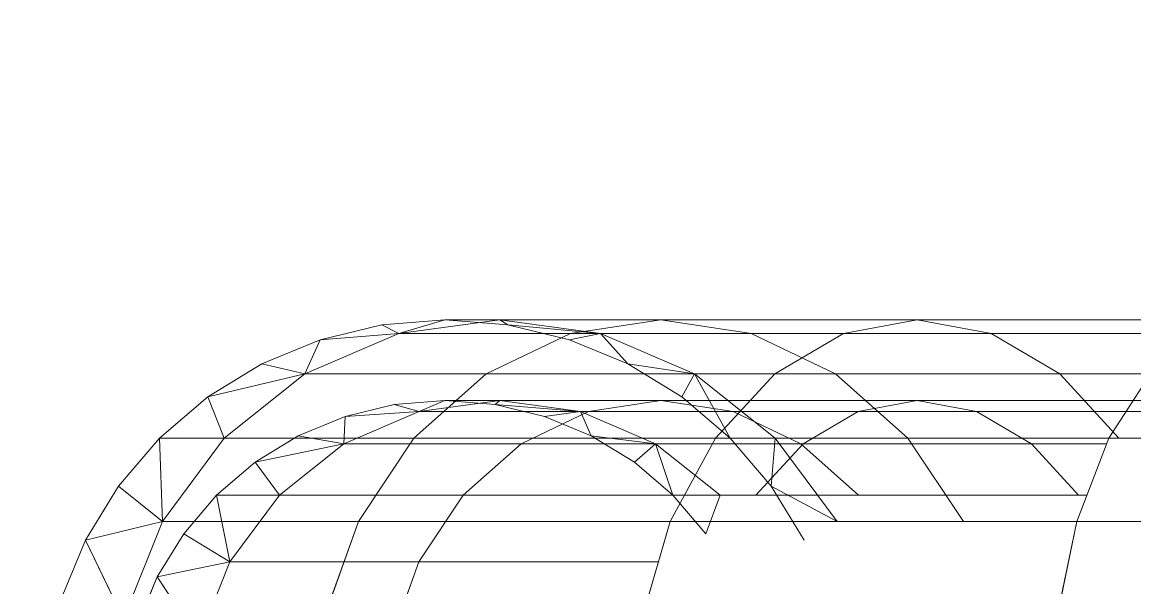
# Model space of a CAD drawing. Header units: centimetres. Extents: x -1762 to 3746, y -261 to 6534.
# Drawn here: x -1357.946 to -1356.567, y 5818.528 to 5819.229 of the extents above; entities that cross this region are included whole.
import ezdxf

# ---------------------------------------------------------------- set-up
doc = ezdxf.new("R2010")
doc.units = ezdxf.units.CM
doc.linetypes.add('Hidden', pattern=[0.714375, 0.47625, -0.238125])
doc.layers.add('A-ANNO-NOTE', color=7, linetype='Continuous', lineweight=9)
doc.layers.add('A-DETL-HDLN', color=7, linetype='Hidden', lineweight=9)
doc.layers.add('G-IMPT', color=7, linetype='Continuous', lineweight=9, true_color=0x007f7f)

# ---------------------------------------------------------------- blocks, each defined once
blk = doc.blocks.new('EQ-05-007 - EQ-05-007_dwg_Agrupar_308-1548997-Planta bodega almacenamiento congelados')
at = {"layer": 'A-DETL-HDLN'}
for p, q in [((23.2821, 9.3002), (23.3167, 9.3967)), ((23.5165, 9.3002), (23.5551, 9.3967)), ((23.6064, 9.3186), (23.5551, 9.3967)), ((22.4665, 9.2502), (22.4915, 9.3708)), ((22.9704, 9.2502), (23.0057, 9.3708)), ((23.3571, 9.2502), (23.4003, 9.3708)), ((23.6001, 9.2502), (23.6484, 9.3708)), ((23.6064, 9.3186), (23.6304, 9.3766)), ((23.6064, 9.3186), (23.6304, 9.3766)), ((23.6955, 9.2732), (23.6484, 9.3708)), ((23.6955, 9.2732), (23.7255, 9.3457)), ((23.6955, 9.2732), (23.7255, 9.3457)), ((23.6064, 9.3186), (23.5165, 9.3002)), ((23.5736, 9.2651), (23.6064, 9.3186)), ((23.5736, 9.2651), (23.6064, 9.3186)), ((22.985, 9.3002), (23.2821, 9.3002)), ((23.227, 9.2174), (23.2821, 9.3002)), ((23.2821, 9.3002), (23.5165, 9.3002)), ((23.4551, 9.2174), (23.5165, 9.3002)), ((23.5328, 9.2174), (23.5165, 9.3002)), ((23.5736, 9.2651), (23.5165, 9.3002)), ((22.8045, 9.2732), (22.8455, 9.2063)), ((22.8045, 9.2732), (22.8455, 9.2063)), ((23.6955, 9.2732), (23.6001, 9.2502)), ((23.6545, 9.2063), (23.6955, 9.2732)), ((23.6545, 9.2063), (23.6955, 9.2732)), ((22.9264, 9.2651), (22.9086, 9.2174)), ((22.9264, 9.2651), (22.9672, 9.2174)), ((22.9264, 9.2651), (22.9672, 9.2174)), ((23.5328, 9.2174), (23.5736, 9.2651)), ((23.5328, 9.2174), (23.5736, 9.2651)), ((21.8797, 9.2502), (22.4665, 9.2502)), ((22.4268, 9.1467), (22.4665, 9.2502)), ((22.4665, 9.2502), (22.9704, 9.2502)), ((22.6071, 9.2502), (22.6759, 9.1467)), ((22.8455, 9.2063), (22.7636, 9.2502)), ((22.7636, 9.2502), (22.8403, 9.1467)), ((22.9142, 9.1467), (22.9704, 9.2502)), ((22.9704, 9.2502), (23.3571, 9.2502)), ((23.2882, 9.1467), (23.3571, 9.2502)), ((23.3571, 9.2502), (23.6001, 9.2502)), ((23.5234, 9.1467), (23.6001, 9.2502)), ((23.6036, 9.1467), (23.6001, 9.2502)), ((23.6545, 9.2063), (23.6001, 9.2502)), ((22.4539, 9.2174), (22.8642, 9.2174)), ((22.4642, 9.2174), (22.7371, 9.2174)), ((22.4642, 9.2174), (22.5228, 9.1538)), ((22.7371, 9.2174), (22.9086, 9.2174)), ((22.7371, 9.2174), (22.8088, 9.1538)), ((22.8056, 9.1538), (22.8642, 9.2174)), ((22.8642, 9.2174), (23.227, 9.2174)), ((22.9672, 9.2174), (22.9086, 9.2174)), ((22.9086, 9.2174), (22.9887, 9.1538)), ((22.9672, 9.2174), (23.0149, 9.1766)), ((22.9672, 9.2174), (23.0149, 9.1766)), ((22.9672, 9.2174), (22.9887, 9.1538)), ((23.1553, 9.1538), (23.227, 9.2174)), ((23.227, 9.2174), (23.4551, 9.2174)), ((23.375, 9.1538), (23.4551, 9.2174)), ((23.4851, 9.1766), (23.4551, 9.2174)), ((23.5328, 9.2174), (23.4551, 9.2174)), ((23.4851, 9.1766), (23.5328, 9.2174)), ((23.4851, 9.1766), (23.5328, 9.2174)), ((22.8455, 9.2063), (22.8403, 9.1467)), ((22.8455, 9.2063), (22.8964, 9.1467)), ((22.8455, 9.2063), (22.8964, 9.1467)), ((23.6036, 9.1467), (23.6545, 9.2063)), ((23.6036, 9.1467), (23.6545, 9.2063)), ((23.0149, 9.1766), (22.9887, 9.1538)), ((23.0149, 9.1766), (23.0684, 9.1438)), ((23.0149, 9.1766), (23.0684, 9.1438)), ((23.4851, 9.1766), (23.375, 9.1538)), ((23.4316, 9.1438), (23.4851, 9.1766)), ((23.4316, 9.1438), (23.4851, 9.1766)), ((21.8591, 9.1467), (22.4268, 9.1467)), ((22.375, 9.0672), (22.4268, 9.1467)), ((22.4142, 9.1467), (22.4874, 9.0672)), ((22.4268, 9.1467), (22.6759, 9.1467)), ((22.4268, 9.1467), (22.9142, 9.1467)), ((22.4295, 9.1538), (22.8056, 9.1538)), ((22.5228, 9.1538), (22.8088, 9.1538)), ((22.5228, 9.1538), (22.591, 9.1138)), ((22.6759, 9.1467), (22.8403, 9.1467)), ((22.6759, 9.1467), (22.7655, 9.0672)), ((22.7374, 9.1138), (22.8056, 9.1538)), ((22.8056, 9.1538), (23.1553, 9.1538)), ((22.8088, 9.1538), (22.9887, 9.1538)), ((22.8088, 9.1538), (22.8924, 9.1138)), ((22.8964, 9.1467), (22.8403, 9.1467)), ((22.8403, 9.1467), (22.9404, 9.0672)), ((22.841, 9.0672), (22.9142, 9.1467)), ((22.8964, 9.1467), (22.9561, 9.0957)), ((22.8964, 9.1467), (22.9561, 9.0957)), ((22.8964, 9.1467), (22.9404, 9.0672)), ((22.9142, 9.1467), (23.2882, 9.1467)), ((23.0684, 9.1438), (22.9887, 9.1538)), ((22.9887, 9.1538), (23.0819, 9.1138)), ((23.0717, 9.1138), (23.1553, 9.1538)), ((23.1553, 9.1538), (23.375, 9.1538)), ((23.1986, 9.0672), (23.2882, 9.1467)), ((23.2819, 9.1138), (23.375, 9.1538)), ((23.2882, 9.1467), (23.5234, 9.1467)), ((23.3736, 9.1198), (23.375, 9.1538)), ((23.4316, 9.1438), (23.375, 9.1538)), ((23.4233, 9.0672), (23.5234, 9.1467)), ((23.5439, 9.0957), (23.5234, 9.1467)), ((23.6036, 9.1467), (23.5234, 9.1467)), ((23.5439, 9.0957), (23.6036, 9.1467)), ((23.5439, 9.0957), (23.6036, 9.1467)), ((23.0684, 9.1438), (23.1264, 9.1198)), ((23.0684, 9.1438), (23.1264, 9.1198)), ((23.0684, 9.1438), (23.0819, 9.1138)), ((23.3736, 9.1198), (23.4316, 9.1438)), ((23.3736, 9.1198), (23.4316, 9.1438)), ((23.1264, 9.1198), (23.0819, 9.1138)), ((23.1264, 9.1198), (23.1874, 9.1051)), ((23.1264, 9.1198), (23.1874, 9.1051)), ((23.3736, 9.1198), (23.2819, 9.1138)), ((23.3126, 9.1051), (23.3736, 9.1198)), ((23.3126, 9.1051), (23.3736, 9.1198)), ((22.1982, 9.1138), (22.591, 9.1138)), ((22.3018, 9.1138), (22.7374, 9.1138)), ((22.591, 9.1138), (22.8924, 9.1138)), ((22.591, 9.1138), (22.6642, 9.1002)), ((22.6642, 9.1002), (22.7374, 9.1138)), ((22.7374, 9.1138), (23.0717, 9.1138)), ((22.8924, 9.1138), (23.0819, 9.1138)), ((22.8924, 9.1138), (22.9821, 9.1002)), ((22.9821, 9.1002), (23.0717, 9.1138)), ((23.0717, 9.1138), (23.2819, 9.1138)), ((23.1874, 9.1051), (23.0819, 9.1138)), ((23.0819, 9.1138), (23.1819, 9.1002)), ((23.1819, 9.1002), (23.2819, 9.1138)), ((23.1874, 9.1051), (23.1819, 9.1002)), ((23.1819, 9.1002), (23.1874, 9.1051)), ((23.1819, 9.1002), (23.1874, 9.1051)), ((23.25, 9.1002), (23.1874, 9.1051)), ((23.25, 9.1002), (23.1874, 9.1051)), ((23.25, 9.1002), (23.2819, 9.1138)), ((23.3126, 9.1051), (23.25, 9.1002)), ((23.25, 9.1002), (23.3126, 9.1051)), ((23.3126, 9.1051), (23.2819, 9.1138)), ((22.25, 9.1002), (22.6642, 9.1002)), ((22.6642, 9.1002), (22.9821, 9.1002)), ((22.9561, 9.0957), (22.9404, 9.0672)), ((22.9561, 9.0957), (23.023, 9.0547)), ((22.9561, 9.0957), (23.023, 9.0547)), ((22.9821, 9.1002), (23.1819, 9.1002)), ((23.25, 9.1002), (23.1819, 9.1002)), ((23.5439, 9.0957), (23.4233, 9.0672)), ((23.477, 9.0547), (23.5439, 9.0957)), ((23.477, 9.0547), (23.5439, 9.0957)), ((22.125, 9.0672), (22.4874, 9.0672)), ((22.375, 9.0672), (22.841, 9.0672)), ((22.4874, 9.0672), (22.7655, 9.0672)), ((22.4874, 9.0672), (22.5727, 9.0172)), ((22.7557, 9.0172), (22.841, 9.0672)), ((22.7655, 9.0672), (22.9404, 9.0672)), ((22.7655, 9.0672), (22.87, 9.0172)), ((22.841, 9.0672), (23.1986, 9.0672)), ((23.023, 9.0547), (22.9404, 9.0672)), ((22.9404, 9.0672), (23.0569, 9.0172)), ((23.0941, 9.0172), (23.1986, 9.0672)), ((23.1986, 9.0672), (23.4233, 9.0672)), ((23.3069, 9.0172), (23.4233, 9.0672)), ((23.4045, 9.0247), (23.4233, 9.0672)), ((23.477, 9.0547), (23.4233, 9.0672)), ((23.023, 9.0547), (23.0955, 9.0247)), ((23.023, 9.0547), (23.0955, 9.0247)), ((23.023, 9.0547), (23.0569, 9.0172)), ((23.4045, 9.0247), (23.477, 9.0547)), ((23.4045, 9.0247), (23.477, 9.0547)), ((23.0955, 9.0247), (23.0569, 9.0172)), ((23.0955, 9.0247), (23.1718, 9.0064)), ((23.0955, 9.0247), (23.1718, 9.0064)), ((23.4045, 9.0247), (23.3069, 9.0172)), ((23.3282, 9.0064), (23.4045, 9.0247)), ((23.3282, 9.0064), (23.4045, 9.0247)), ((22.1853, 9.0172), (22.5727, 9.0172)), ((22.3147, 9.0172), (22.7557, 9.0172)), ((22.5727, 9.0172), (22.87, 9.0172)), ((22.5727, 9.0172), (22.6642, 9.0002)), ((22.6642, 9.0002), (22.7557, 9.0172)), ((22.7557, 9.0172), (23.0941, 9.0172)), ((22.87, 9.0172), (23.0569, 9.0172)), ((22.87, 9.0172), (22.9821, 9.0002)), ((22.9821, 9.0002), (23.0941, 9.0172)), ((23.1718, 9.0064), (23.0569, 9.0172)), ((23.0569, 9.0172), (23.1819, 9.0002)), ((23.0941, 9.0172), (23.3069, 9.0172)), ((23.25, 9.0002), (23.1718, 9.0064)), ((23.25, 9.0002), (23.1718, 9.0064)), ((23.1718, 9.0064), (23.1819, 9.0002)), ((23.1819, 9.0002), (23.3069, 9.0172)), ((23.25, 9.0002), (23.3069, 9.0172)), ((23.25, 9.0002), (23.3282, 9.0064)), ((23.3282, 9.0064), (23.25, 9.0002)), ((23.3282, 9.0064), (23.3069, 9.0172)), ((23.3069, 9.0172), (23.3282, 9.0064)), ((23.3069, 9.0172), (23.3282, 9.0064)), ((22.25, 9.0002), (22.6642, 9.0002)), ((22.6642, 9.0002), (22.9821, 9.0002)), ((22.9821, 9.0002), (23.1819, 9.0002)), ((23.25, 9.0002), (23.1819, 9.0002))]:
    blk.add_line(p, q, dxfattribs=at)
at = {"layer": 'A-DETL-HDLN', "flags": 128}
blk.add_lwpolyline([(23.1819, 9.0002), (23.1718, 9.0064)], close=True, dxfattribs=at)
at = {"layer": 'G-IMPT'}
for p, q in [((23.2821, 9.3002), (23.3167, 9.3967)), ((23.5165, 9.3002), (23.5551, 9.3967)), ((23.6064, 9.3186), (23.5551, 9.3967)), ((22.4665, 9.2502), (22.4915, 9.3708)), ((22.9704, 9.2502), (23.0057, 9.3708)), ((23.3571, 9.2502), (23.4003, 9.3708)), ((23.6001, 9.2502), (23.6484, 9.3708)), ((23.6064, 9.3186), (23.6304, 9.3766)), ((23.6064, 9.3186), (23.6304, 9.3766)), ((23.6064, 9.3186), (23.6304, 9.3766)), ((23.6955, 9.2732), (23.6484, 9.3708)), ((23.6955, 9.2732), (23.7255, 9.3457)), ((23.6955, 9.2732), (23.7255, 9.3457)), ((23.7255, 9.3457), (23.6955, 9.2732)), ((23.6064, 9.3186), (23.5165, 9.3002)), ((23.5736, 9.2651), (23.6064, 9.3186)), ((23.5736, 9.2651), (23.6064, 9.3186)), ((23.5736, 9.2651), (23.6064, 9.3186)), ((22.985, 9.3002), (23.2821, 9.3002)), ((23.227, 9.2174), (23.2821, 9.3002)), ((23.2821, 9.3002), (23.5165, 9.3002)), ((23.4551, 9.2174), (23.5165, 9.3002)), ((23.5328, 9.2174), (23.5165, 9.3002)), ((23.5736, 9.2651), (23.5165, 9.3002)), ((22.8045, 9.2732), (22.8455, 9.2063)), ((22.8045, 9.2732), (22.8455, 9.2063)), ((22.8045, 9.2732), (22.8455, 9.2063)), ((22.8455, 9.2063), (22.8045, 9.2732)), ((23.6955, 9.2732), (23.6001, 9.2502)), ((23.6545, 9.2063), (23.6955, 9.2732)), ((23.6545, 9.2063), (23.6955, 9.2732)), ((23.6955, 9.2732), (23.6545, 9.2063)), ((23.6545, 9.2063), (23.6955, 9.2732)), ((22.9264, 9.2651), (22.9086, 9.2174)), ((22.9264, 9.2651), (22.9672, 9.2174)), ((22.9264, 9.2651), (22.9672, 9.2174)), ((22.9264, 9.2651), (22.9672, 9.2174)), ((23.5328, 9.2174), (23.5736, 9.2651)), ((23.5328, 9.2174), (23.5736, 9.2651)), ((23.5328, 9.2174), (23.5736, 9.2651)), ((23.5736, 9.2651), (23.5328, 9.2174)), ((21.8797, 9.2502), (22.4665, 9.2502)), ((22.4268, 9.1467), (22.4665, 9.2502)), ((22.4665, 9.2502), (22.9704, 9.2502)), ((22.6071, 9.2502), (22.6759, 9.1467)), ((22.8455, 9.2063), (22.7636, 9.2502)), ((22.7636, 9.2502), (22.8403, 9.1467)), ((22.9142, 9.1467), (22.9704, 9.2502)), ((22.9704, 9.2502), (23.3571, 9.2502)), ((23.2882, 9.1467), (23.3571, 9.2502)), ((23.3571, 9.2502), (23.6001, 9.2502)), ((23.5234, 9.1467), (23.6001, 9.2502)), ((23.6036, 9.1467), (23.6001, 9.2502)), ((23.6545, 9.2063), (23.6001, 9.2502)), ((22.4539, 9.2174), (22.8642, 9.2174)), ((22.8642, 9.2174), (22.4539, 9.2174)), ((22.4642, 9.2174), (22.7371, 9.2174)), ((22.4642, 9.2174), (22.5228, 9.1538)), ((22.4642, 9.2174), (22.7371, 9.2174)), ((22.7371, 9.2174), (22.9086, 9.2174)), ((22.7371, 9.2174), (22.8088, 9.1538)), ((22.9086, 9.2174), (22.7371, 9.2174)), ((22.8056, 9.1538), (22.8642, 9.2174)), ((22.8642, 9.2174), (23.227, 9.2174)), ((22.9672, 9.2174), (22.9086, 9.2174)), ((22.9086, 9.2174), (22.9887, 9.1538)), ((22.9672, 9.2174), (23.0149, 9.1766)), ((22.9672, 9.2174), (23.0149, 9.1766)), ((22.9672, 9.2174), (22.9887, 9.1538)), ((22.9672, 9.2174), (23.0149, 9.1766)), ((23.1553, 9.1538), (23.227, 9.2174)), ((23.227, 9.2174), (23.4551, 9.2174)), ((23.375, 9.1538), (23.4551, 9.2174)), ((23.4851, 9.1766), (23.4551, 9.2174)), ((23.5328, 9.2174), (23.4551, 9.2174)), ((23.4851, 9.1766), (23.5328, 9.2174)), ((23.4851, 9.1766), (23.5328, 9.2174)), ((23.5328, 9.2174), (23.4851, 9.1766)), ((23.4851, 9.1766), (23.5328, 9.2174)), ((22.8455, 9.2063), (22.8403, 9.1467)), ((22.8455, 9.2063), (22.8964, 9.1467)), ((22.8455, 9.2063), (22.8964, 9.1467)), ((22.8964, 9.1467), (22.8455, 9.2063)), ((22.8455, 9.2063), (22.8964, 9.1467)), ((23.6036, 9.1467), (23.6545, 9.2063)), ((23.6036, 9.1467), (23.6545, 9.2063)), ((23.6545, 9.2063), (23.6036, 9.1467)), ((23.0149, 9.1766), (22.9887, 9.1538)), ((23.0149, 9.1766), (23.0684, 9.1438)), ((23.0149, 9.1766), (23.0684, 9.1438)), ((23.0149, 9.1766), (23.0684, 9.1438)), ((23.4851, 9.1766), (23.375, 9.1538)), ((23.4316, 9.1438), (23.4851, 9.1766)), ((23.4316, 9.1438), (23.4851, 9.1766)), ((23.4316, 9.1438), (23.4851, 9.1766)), ((23.4851, 9.1766), (23.4316, 9.1438)), ((21.8591, 9.1467), (22.4268, 9.1467)), ((22.375, 9.0672), (22.4268, 9.1467)), ((22.4142, 9.1467), (22.4874, 9.0672)), ((22.4268, 9.1467), (22.6759, 9.1467)), ((22.4268, 9.1467), (22.9142, 9.1467)), ((22.4295, 9.1538), (22.8056, 9.1538)), ((22.5228, 9.1538), (22.8088, 9.1538)), ((22.5228, 9.1538), (22.591, 9.1138)), ((22.6759, 9.1467), (22.8403, 9.1467)), ((22.6759, 9.1467), (22.7655, 9.0672)), ((22.7374, 9.1138), (22.8056, 9.1538)), ((22.8056, 9.1538), (23.1553, 9.1538)), ((22.8088, 9.1538), (22.9887, 9.1538)), ((22.8088, 9.1538), (22.8924, 9.1138)), ((22.8964, 9.1467), (22.8403, 9.1467)), ((22.8403, 9.1467), (22.9404, 9.0672)), ((22.841, 9.0672), (22.9142, 9.1467)), ((22.8964, 9.1467), (22.9561, 9.0957)), ((22.8964, 9.1467), (22.9561, 9.0957)), ((22.8964, 9.1467), (22.9404, 9.0672)), ((22.9561, 9.0957), (22.8964, 9.1467)), ((22.9142, 9.1467), (23.2882, 9.1467)), ((23.0684, 9.1438), (22.9887, 9.1538)), ((22.9887, 9.1538), (23.0819, 9.1138)), ((23.0717, 9.1138), (23.1553, 9.1538)), ((23.1553, 9.1538), (23.375, 9.1538)), ((23.1986, 9.0672), (23.2882, 9.1467)), ((23.2819, 9.1138), (23.375, 9.1538)), ((23.2882, 9.1467), (23.5234, 9.1467)), ((23.3736, 9.1198), (23.375, 9.1538)), ((23.4316, 9.1438), (23.375, 9.1538)), ((23.4233, 9.0672), (23.5234, 9.1467)), ((23.5439, 9.0957), (23.5234, 9.1467)), ((23.6036, 9.1467), (23.5234, 9.1467)), ((23.5439, 9.0957), (23.6036, 9.1467)), ((23.5439, 9.0957), (23.6036, 9.1467)), ((23.6036, 9.1467), (23.5439, 9.0957)), ((23.5439, 9.0957), (23.6036, 9.1467)), ((23.0684, 9.1438), (23.1264, 9.1198)), ((23.0684, 9.1438), (23.1264, 9.1198)), ((23.0684, 9.1438), (23.0819, 9.1138)), ((23.0684, 9.1438), (23.1264, 9.1198)), ((23.3736, 9.1198), (23.4316, 9.1438)), ((23.3736, 9.1198), (23.4316, 9.1438)), ((23.3736, 9.1198), (23.4316, 9.1438)), ((23.4316, 9.1438), (23.3736, 9.1198)), ((23.1264, 9.1198), (23.0819, 9.1138)), ((23.1264, 9.1198), (23.1874, 9.1051)), ((23.1264, 9.1198), (23.1874, 9.1051)), ((23.1264, 9.1198), (23.1874, 9.1051)), ((23.1874, 9.1051), (23.1264, 9.1198)), ((23.3736, 9.1198), (23.2819, 9.1138)), ((23.3126, 9.1051), (23.3736, 9.1198)), ((23.3126, 9.1051), (23.3736, 9.1198)), ((23.3736, 9.1198), (23.3126, 9.1051)), ((23.3126, 9.1051), (23.3736, 9.1198)), ((22.1982, 9.1138), (22.591, 9.1138)), ((22.3018, 9.1138), (22.7374, 9.1138)), ((22.591, 9.1138), (22.8924, 9.1138)), ((22.591, 9.1138), (22.6642, 9.1002)), ((22.6642, 9.1002), (22.7374, 9.1138)), ((22.7374, 9.1138), (23.0717, 9.1138)), ((22.8924, 9.1138), (23.0819, 9.1138)), ((22.8924, 9.1138), (22.9821, 9.1002)), ((22.9821, 9.1002), (23.0717, 9.1138)), ((23.0717, 9.1138), (23.2819, 9.1138)), ((23.1874, 9.1051), (23.0819, 9.1138)), ((23.0819, 9.1138), (23.1819, 9.1002)), ((23.1819, 9.1002), (23.2819, 9.1138)), ((23.1874, 9.1051), (23.1819, 9.1002)), ((23.25, 9.1002), (23.1874, 9.1051)), ((23.25, 9.1002), (23.1874, 9.1051)), ((23.25, 9.1002), (23.1874, 9.1051)), ((23.1874, 9.1051), (23.25, 9.1002)), ((23.25, 9.1002), (23.2819, 9.1138)), ((23.3126, 9.1051), (23.25, 9.1002)), ((23.25, 9.1002), (23.3126, 9.1051)), ((23.25, 9.1002), (23.3126, 9.1051)), ((23.3126, 9.1051), (23.2819, 9.1138)), ((22.25, 9.1002), (22.6642, 9.1002)), ((22.6642, 9.1002), (22.9821, 9.1002)), ((22.9561, 9.0957), (22.9404, 9.0672)), ((22.9561, 9.0957), (23.023, 9.0547)), ((22.9561, 9.0957), (23.023, 9.0547)), ((22.9561, 9.0957), (23.023, 9.0547)), ((23.023, 9.0547), (22.9561, 9.0957)), ((22.9561, 9.0957), (23.023, 9.0547)), ((22.9821, 9.1002), (23.1819, 9.1002)), ((23.25, 9.1002), (23.1819, 9.1002)), ((23.5439, 9.0957), (23.4233, 9.0672)), ((23.477, 9.0547), (23.5439, 9.0957)), ((23.477, 9.0547), (23.5439, 9.0957)), ((23.477, 9.0547), (23.5439, 9.0957)), ((22.125, 9.0672), (22.4874, 9.0672)), ((22.375, 9.0672), (22.841, 9.0672)), ((22.4874, 9.0672), (22.7655, 9.0672)), ((22.4874, 9.0672), (22.5727, 9.0172)), ((22.7557, 9.0172), (22.841, 9.0672)), ((22.7655, 9.0672), (22.9404, 9.0672)), ((22.7655, 9.0672), (22.87, 9.0172)), ((22.841, 9.0672), (23.1986, 9.0672)), ((23.023, 9.0547), (22.9404, 9.0672)), ((22.9404, 9.0672), (23.0569, 9.0172)), ((23.0941, 9.0172), (23.1986, 9.0672)), ((23.1986, 9.0672), (23.4233, 9.0672)), ((23.3069, 9.0172), (23.4233, 9.0672)), ((23.4045, 9.0247), (23.4233, 9.0672)), ((23.477, 9.0547), (23.4233, 9.0672)), ((23.023, 9.0547), (23.0955, 9.0247)), ((23.023, 9.0547), (23.0955, 9.0247)), ((23.023, 9.0547), (23.0569, 9.0172)), ((23.023, 9.0547), (23.0955, 9.0247)), ((23.4045, 9.0247), (23.477, 9.0547)), ((23.4045, 9.0247), (23.477, 9.0547)), ((23.477, 9.0547), (23.4045, 9.0247)), ((23.0955, 9.0247), (23.0569, 9.0172)), ((23.0955, 9.0247), (23.1718, 9.0064)), ((23.0955, 9.0247), (23.1718, 9.0064)), ((23.0955, 9.0247), (23.1718, 9.0064)), ((23.4045, 9.0247), (23.3069, 9.0172)), ((23.3282, 9.0064), (23.4045, 9.0247)), ((23.3282, 9.0064), (23.4045, 9.0247)), ((23.4045, 9.0247), (23.3282, 9.0064)), ((23.3282, 9.0064), (23.4045, 9.0247)), ((22.1853, 9.0172), (22.5727, 9.0172)), ((22.3147, 9.0172), (22.7557, 9.0172)), ((22.5727, 9.0172), (22.87, 9.0172)), ((22.5727, 9.0172), (22.6642, 9.0002)), ((22.6642, 9.0002), (22.7557, 9.0172)), ((22.7557, 9.0172), (23.0941, 9.0172)), ((22.87, 9.0172), (23.0569, 9.0172)), ((22.87, 9.0172), (22.9821, 9.0002)), ((22.9821, 9.0002), (23.0941, 9.0172)), ((23.1718, 9.0064), (23.0569, 9.0172)), ((23.0569, 9.0172), (23.1819, 9.0002)), ((23.0941, 9.0172), (23.3069, 9.0172)), ((23.25, 9.0002), (23.1718, 9.0064)), ((23.25, 9.0002), (23.1718, 9.0064)), ((23.1718, 9.0064), (23.1819, 9.0002)), ((23.25, 9.0002), (23.1718, 9.0064)), ((23.1718, 9.0064), (23.25, 9.0002)), ((23.1819, 9.0002), (23.3069, 9.0172)), ((23.25, 9.0002), (23.3069, 9.0172)), ((23.25, 9.0002), (23.3282, 9.0064)), ((23.3282, 9.0064), (23.25, 9.0002)), ((23.25, 9.0002), (23.3282, 9.0064)), ((23.3282, 9.0064), (23.25, 9.0002)), ((23.3282, 9.0064), (23.3069, 9.0172)), ((22.25, 9.0002), (22.6642, 9.0002)), ((22.6642, 9.0002), (22.9821, 9.0002)), ((22.9821, 9.0002), (23.1819, 9.0002)), ((23.25, 9.0002), (23.1819, 9.0002))]:
    blk.add_line(p, q, dxfattribs=at)
at = {"layer": 'G-IMPT', "flags": 128}
for points in [[(22.4665, 9.2502), (22.4268, 9.1467), (22.9142, 9.1467), (22.841, 9.0672), (23.1986, 9.0672), (23.0941, 9.0172), (23.3069, 9.0172), (23.1819, 9.0002), (22.9821, 9.0002), (23.0941, 9.0172), (22.7557, 9.0172), (22.841, 9.0672), (22.375, 9.0672), (22.4268, 9.1467), (21.8591, 9.1467), (21.8797, 9.2502), (21.25, 9.2732), (21.8926, 9.3708), (21.25, 9.3457), (21.25, 9.2732), (5.25, 9.2732)], [(23.0057, 9.3708), (23.4003, 9.3708), (23.3571, 9.2502), (23.6001, 9.2502), (23.6484, 9.3708), (23.4003, 9.3708), (23.4151, 9.5002), (23.0178, 9.5002), (23.0057, 9.6296), (22.4915, 9.6296)], [(23.7438, 9.422), (23.7255, 9.3457), (23.6955, 9.2732), (23.6484, 9.3708), (23.6955, 9.2732), (23.6001, 9.2502), (23.6484, 9.3708), (23.6648, 9.5002), (23.4151, 9.5002), (23.4003, 9.6296), (23.0057, 9.6296)], [(23.5551, 9.3967), (23.6451, 9.4376), (23.6304, 9.3766), (23.5551, 9.3967), (23.6064, 9.3186), (23.5165, 9.3002), (23.2821, 9.3002), (23.3167, 9.3967), (23.0081, 9.3967)], [(22.4665, 9.2502), (22.4268, 9.1467), (22.9142, 9.1467), (22.841, 9.0672), (23.1986, 9.0672), (23.0941, 9.0172), (23.3069, 9.0172), (23.4233, 9.0672), (23.1986, 9.0672), (23.2882, 9.1467), (22.9142, 9.1467), (22.9704, 9.2502), (22.4665, 9.2502), (22.4915, 9.3708), (21.8926, 9.3708), (21.25, 9.422), (21.25, 9.3457), (5.25, 9.3457), (4.6074, 9.3708), (4.0085, 9.3708)], [(22.985, 9.3002), (23.2821, 9.3002), (23.3167, 9.3967), (23.5551, 9.3967), (23.5165, 9.3002), (23.5551, 9.3967), (23.6064, 9.3186), (23.6304, 9.3766)], [(5.25, 9.2063), (5.25, 9.2732), (21.25, 9.2732), (21.25, 9.3457), (21.8926, 9.3708), (21.8797, 9.2502), (22.4665, 9.2502)], [(5.25, 9.2063), (21.25, 9.2063), (21.25, 9.2732), (21.8797, 9.2502), (21.25, 9.2063), (21.25, 9.2732), (21.8926, 9.3708), (21.8797, 9.2502), (22.4665, 9.2502)], [(21.8926, 9.3708), (22.4915, 9.3708), (22.4665, 9.2502), (22.9704, 9.2502), (22.9142, 9.1467), (23.2882, 9.1467), (23.1986, 9.0672), (23.4233, 9.0672), (23.477, 9.0547)], [(23.5439, 9.0957), (23.477, 9.0547), (23.4045, 9.0247), (23.4233, 9.0672), (23.4045, 9.0247), (23.3069, 9.0172), (23.4233, 9.0672), (23.5234, 9.1467), (23.2882, 9.1467), (23.3571, 9.2502), (22.9704, 9.2502), (23.0057, 9.3708), (22.4915, 9.3708)], [(22.4915, 9.3708), (23.0057, 9.3708), (22.9704, 9.2502), (23.3571, 9.2502), (23.2882, 9.1467), (23.5234, 9.1467), (23.6001, 9.2502), (23.3571, 9.2502), (23.4003, 9.3708), (23.0057, 9.3708)], [(23.6304, 9.3766), (23.6064, 9.3186), (23.5736, 9.2651)], [(23.6036, 9.1467), (23.6001, 9.2502), (23.6036, 9.1467), (23.5234, 9.1467), (23.6001, 9.2502), (23.6545, 9.2063), (23.6955, 9.2732), (23.7255, 9.3457)], [(22.8642, 9.2174), (23.227, 9.2174), (23.2821, 9.3002), (23.5165, 9.3002), (23.4551, 9.2174), (23.5165, 9.3002), (23.6064, 9.3186), (23.5736, 9.2651), (23.5165, 9.3002), (23.5328, 9.2174), (23.5736, 9.2651), (23.5165, 9.3002)], [(23.5165, 9.3002), (23.5328, 9.2174), (23.4551, 9.2174), (23.227, 9.2174), (23.2821, 9.3002), (22.985, 9.3002)], [(22.7636, 9.2502), (22.8455, 9.2063), (22.8045, 9.2732)], [(23.6955, 9.2732), (23.6001, 9.2502), (23.6545, 9.2063), (23.6036, 9.1467)], [(22.9264, 9.2651), (22.9086, 9.2174), (22.9672, 9.2174), (22.9264, 9.2651), (22.9086, 9.2174)], [(23.0149, 9.1766), (22.9672, 9.2174), (22.9264, 9.2651)], [(23.1718, 9.0064), (23.0955, 9.0247), (23.023, 9.0547), (23.0569, 9.0172), (23.023, 9.0547), (22.9404, 9.0672), (23.0569, 9.0172), (23.1819, 9.0002), (22.9821, 9.0002), (23.0941, 9.0172), (22.7557, 9.0172), (22.841, 9.0672), (22.375, 9.0672), (22.4268, 9.1467), (21.8591, 9.1467), (21.25, 9.2063), (21.8591, 9.1467), (21.8797, 9.2502), (21.25, 9.2063), (5.25, 9.2063), (5.25, 9.1467), (5.25, 9.0957)], [(21.25, 9.0064), (21.8011, 9.0172), (21.25, 9.0247), (21.25, 9.0064), (5.25, 9.0064), (5.25, 9.0247), (21.25, 9.0247), (21.25, 9.0547), (21.8323, 9.0672), (21.25, 9.0247), (21.8011, 9.0172), (21.7676, 9.0002), (22.25, 9.0002), (22.1853, 9.0172), (22.5727, 9.0172), (22.4874, 9.0672), (22.7655, 9.0672), (22.6759, 9.1467), (22.8403, 9.1467), (22.7636, 9.2502)], [(5.25, 9.0002), (5.25, 9.0064), (21.25, 9.0064), (21.8011, 9.0172), (21.7676, 9.0002), (21.25, 9.0064), (21.7676, 9.0002), (22.25, 9.0002), (22.1853, 9.0172), (22.5727, 9.0172), (22.4874, 9.0672), (22.7655, 9.0672), (22.6759, 9.1467), (22.8403, 9.1467), (22.7636, 9.2502)], [(22.6071, 9.2502), (22.6759, 9.1467), (22.4268, 9.1467)], [(22.6071, 9.2502), (22.6759, 9.1467), (22.4268, 9.1467)], [(22.7636, 9.2502), (22.8455, 9.2063), (22.8964, 9.1467), (22.9561, 9.0957)], [(22.35, 9.1538), (22.3018, 9.1138), (22.7374, 9.1138), (22.8056, 9.1538), (23.1553, 9.1538), (23.0717, 9.1138), (23.2819, 9.1138), (23.3736, 9.1198), (23.375, 9.1538), (23.4316, 9.1438), (23.375, 9.1538), (23.4851, 9.1766), (23.4551, 9.2174), (23.5328, 9.2174), (23.4851, 9.1766), (23.4551, 9.2174), (23.375, 9.1538), (23.4551, 9.2174), (23.227, 9.2174), (23.1553, 9.1538), (22.8056, 9.1538), (22.8642, 9.2174), (22.4539, 9.2174)], [(22.9086, 9.2174), (22.7371, 9.2174), (22.8088, 9.1538), (22.5228, 9.1538), (22.4642, 9.2174)], [(22.5228, 9.1538), (22.4642, 9.2174), (22.7371, 9.2174), (22.8088, 9.1538), (22.9887, 9.1538), (22.9086, 9.2174), (22.9672, 9.2174), (22.9887, 9.1538), (23.0149, 9.1766), (22.9672, 9.2174), (22.9887, 9.1538), (23.0684, 9.1438), (23.0149, 9.1766), (22.9887, 9.1538), (22.9086, 9.2174)], [(22.8964, 9.1467), (22.8403, 9.1467), (22.8455, 9.2063), (22.8403, 9.1467), (22.9404, 9.0672), (22.7655, 9.0672), (22.87, 9.0172), (22.5727, 9.0172), (22.6642, 9.0002), (22.25, 9.0002), (22.3147, 9.0172), (21.8011, 9.0172), (21.8323, 9.0672), (21.25, 9.0247), (21.25, 9.0064)], [(23.477, 9.0547), (23.4233, 9.0672), (23.5439, 9.0957), (23.6036, 9.1467), (23.6545, 9.2063)], [(23.1264, 9.1198), (23.0684, 9.1438), (23.0149, 9.1766)], [(5.25, 9.0957), (21.25, 9.0957), (21.8323, 9.0672), (22.375, 9.0672), (22.3147, 9.0172), (22.7557, 9.0172), (22.6642, 9.0002), (22.9821, 9.0002), (22.87, 9.0172), (23.0569, 9.0172), (22.9404, 9.0672), (22.7655, 9.0672), (22.87, 9.0172), (22.5727, 9.0172), (22.6642, 9.0002), (22.25, 9.0002), (22.3147, 9.0172), (21.8011, 9.0172), (21.8323, 9.0672), (21.25, 9.0547), (21.25, 9.0247), (5.25, 9.0247)], [(22.4142, 9.1467), (22.4874, 9.0672), (22.125, 9.0672), (22.1853, 9.0172), (21.7341, 9.0172), (21.7676, 9.0002), (21.25, 9.0002), (21.25, 9.0064), (21.25, 9.0002), (5.25, 9.0002), (21.25, 9.0002)], [(21.25, 9.1198), (21.7408, 9.1138), (22.1982, 9.1138), (22.25, 9.1002), (22.6642, 9.1002), (22.591, 9.1138), (22.8924, 9.1138), (22.9821, 9.1002), (23.1819, 9.1002), (23.0819, 9.1138), (23.1264, 9.1198), (23.0684, 9.1438), (23.0819, 9.1138), (22.9887, 9.1538), (23.0819, 9.1138), (22.8924, 9.1138), (22.8088, 9.1538), (22.5228, 9.1538), (22.591, 9.1138), (22.1982, 9.1138), (22.15, 9.1538)], [(21.25, 9.0957), (21.25, 9.1467), (21.8591, 9.1467), (21.8323, 9.0672), (22.375, 9.0672), (22.3147, 9.0172), (22.7557, 9.0172), (22.6642, 9.0002), (22.9821, 9.0002), (22.87, 9.0172), (23.0569, 9.0172), (23.0955, 9.0247)], [(22.4142, 9.1467), (22.4874, 9.0672), (22.125, 9.0672), (22.1853, 9.0172), (21.7341, 9.0172), (21.25, 9.0064)], [(22.5228, 9.1538), (22.591, 9.1138), (22.8924, 9.1138), (22.8088, 9.1538), (22.9887, 9.1538), (23.0684, 9.1438), (23.0819, 9.1138), (23.1264, 9.1198), (23.1874, 9.1051), (23.0819, 9.1138), (23.1819, 9.1002), (23.1874, 9.1051), (23.25, 9.1002)], [(23.0955, 9.0247), (23.023, 9.0547), (22.9404, 9.0672), (22.9561, 9.0957), (22.8964, 9.1467), (22.9404, 9.0672), (22.8964, 9.1467), (22.8403, 9.1467), (22.9404, 9.0672), (22.9561, 9.0957)], [(23.6036, 9.1467), (23.5234, 9.1467), (23.5439, 9.0957), (23.5234, 9.1467), (23.4233, 9.0672), (23.5439, 9.0957), (23.477, 9.0547)], [(23.2819, 9.1138), (23.25, 9.1002), (23.1819, 9.1002), (22.9821, 9.1002), (23.0717, 9.1138), (22.7374, 9.1138), (22.6642, 9.1002), (22.25, 9.1002), (22.3018, 9.1138), (21.7944, 9.1138), (21.25, 9.1198)], [(21.25, 9.1051), (21.7944, 9.1138), (21.7676, 9.1002), (22.25, 9.1002), (22.3018, 9.1138), (22.7374, 9.1138), (22.6642, 9.1002), (22.9821, 9.1002), (23.0717, 9.1138), (23.2819, 9.1138), (23.1819, 9.1002), (23.2819, 9.1138), (23.3736, 9.1198), (23.3126, 9.1051), (23.2819, 9.1138), (23.25, 9.1002), (23.3126, 9.1051), (23.2819, 9.1138)], [(23.3126, 9.1051), (23.25, 9.1002), (23.1819, 9.1002), (23.1874, 9.1051), (23.0819, 9.1138), (22.8924, 9.1138), (22.9821, 9.1002), (22.6642, 9.1002), (22.591, 9.1138), (22.1982, 9.1138), (22.25, 9.1002), (21.7676, 9.1002), (21.7408, 9.1138), (21.25, 9.1051)], [(23.25, 9.0002), (23.3069, 9.0172), (23.25, 9.0002), (23.1819, 9.0002), (23.3069, 9.0172), (23.3282, 9.0064), (23.4045, 9.0247), (23.477, 9.0547)], [(23.4045, 9.0247), (23.3069, 9.0172), (23.3282, 9.0064), (23.25, 9.0002)]]:
    blk.add_lwpolyline(points, dxfattribs=at)
for points in [[(22.4295, 9.1538), (22.8056, 9.1538), (22.8642, 9.2174), (23.227, 9.2174), (23.1553, 9.1538), (23.375, 9.1538), (23.4851, 9.1766), (23.4316, 9.1438), (23.3736, 9.1198), (23.375, 9.1538), (23.2819, 9.1138), (23.375, 9.1538), (23.1553, 9.1538), (23.0717, 9.1138), (22.7374, 9.1138), (22.8056, 9.1538)], [(23.1718, 9.0064), (23.25, 9.0002), (23.1819, 9.0002), (23.1718, 9.0064), (23.1819, 9.0002), (23.0569, 9.0172), (23.1718, 9.0064), (23.0955, 9.0247), (23.0569, 9.0172)]]:
    blk.add_lwpolyline(points, close=True, dxfattribs=at)
blk = doc.blocks.new('EQ-05-007 - EQ-05-007_dwg_011_ENZUNCHADOR_dwg-1549000-Planta bodega almacenamiento congelados')
blk.add_blockref('EQ-05-007 - EQ-05-007_dwg_Agrupar_308-1548997-Planta bodega almacenamiento congelados', (0, 0))
blk = doc.blocks.new('EQ-05-007 - EQ-05-007_dwg-1548992-Planta bodega almacenamiento congelados')
blk.add_blockref('EQ-05-007 - EQ-05-007_dwg_011_ENZUNCHADOR_dwg-1549000-Planta bodega almacenamiento congelados', (0, 0))
blk = doc.blocks.new('EQ-05-007 - EQ-05-007-1549005-Planta bodega almacenamiento congelados')
blk.add_blockref('EQ-05-007 - EQ-05-007_dwg-1548992-Planta bodega almacenamiento congelados', (0, 0))

msp = doc.modelspace()

# ---------------------------------------------------------------- linework, layer by layer
at = {"layer": 'A-ANNO-NOTE', "color": 96, "lineweight": 25, "true_color": 0x008000}
msp.add_circle((-1368.944, 5834.9416), 39.6875, dxfattribs=at)

# ---------------------------------------------------------------- block references
at = {"layer": 'A-DETL-HDLN', "rotation": 180}
msp.add_blockref('EQ-05-007 - EQ-05-007-1549005-Planta bodega almacenamiento congelados', (-1334.1723, 5827.8599), dxfattribs=at)

doc.saveas('drawing.dxf')
